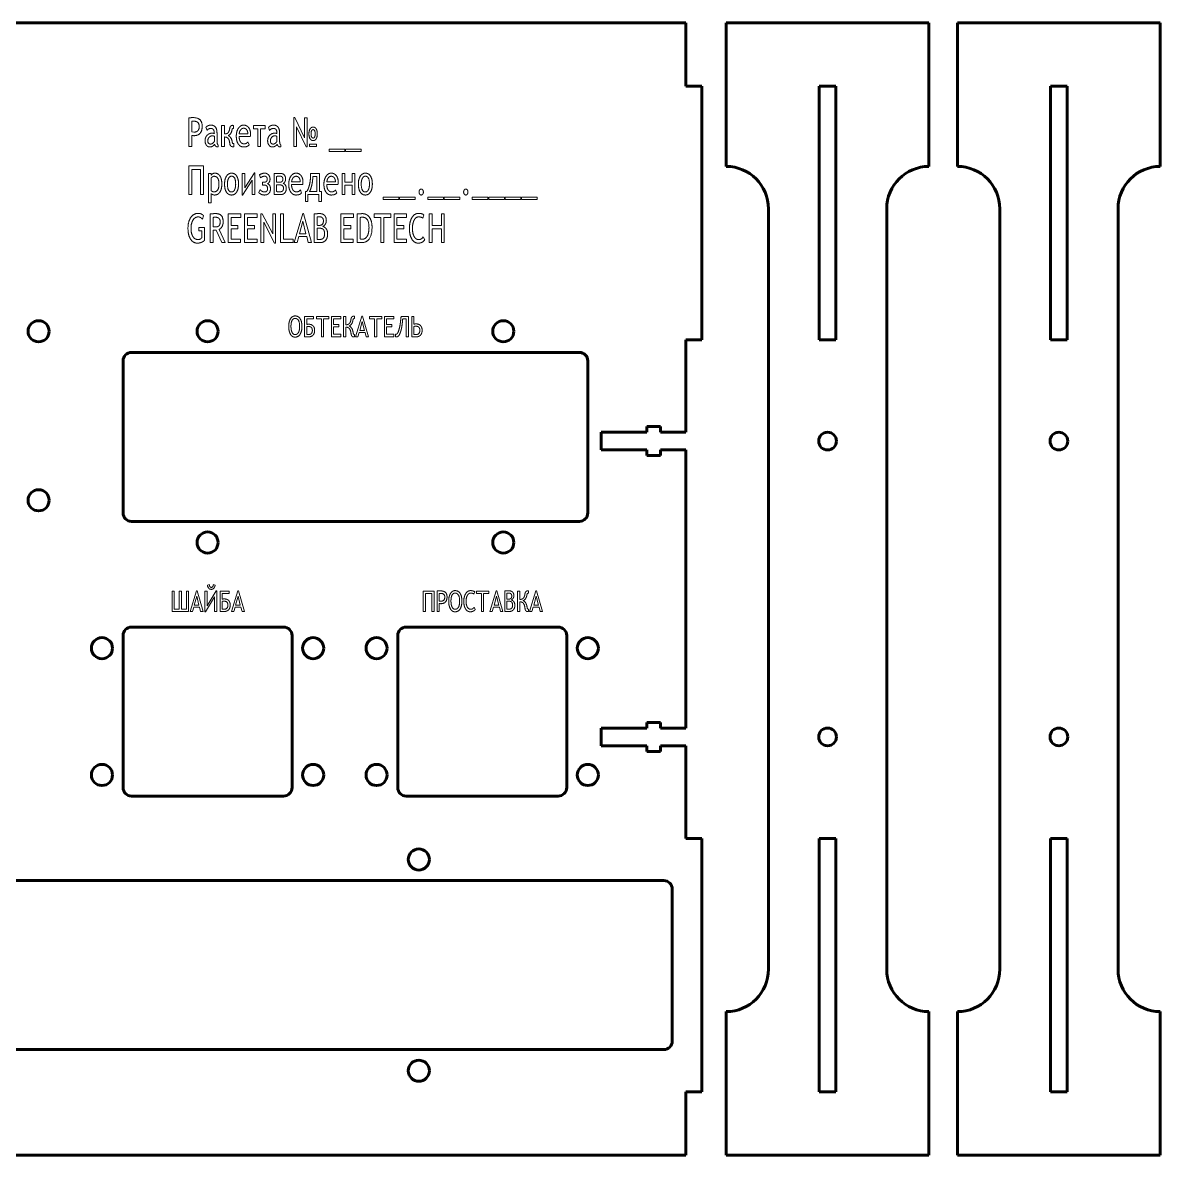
# Model space of a CAD drawing. Header units: millimetres. Extents: x 7 to 590, y 9 to 277.
# Drawn here: x 320.4 to 589.7, y 9.1 to 277.1 of the extents above; entities that cross this region are included whole.
import ezdxf

# ---------------------------------------------------------------- set-up
doc = ezdxf.new("R2010")
doc.units = ezdxf.units.MM
doc.linetypes.add('K5LT32768', pattern=[0])
doc.linetypes.add('K5LT_THIN', pattern=[0])
doc.layers.add('Системный слой', color=7, linetype='Continuous')

msp = doc.modelspace()

# ---------------------------------------------------------------- linework, layer by layer
at = {"layer": 'Системный слой', "color": 150, "linetype": 'K5LT32768', "lineweight": 60, "true_color": 0x0080ff}
for p, q in [((477.39, 277.13), (10.99, 277.13)), ((477.39, 277.13), (477.39, 262.13)), ((534.94, 277.13), (486.94, 277.13)), ((486.94, 277.13), (486.94, 243.13)), ((534.94, 243.13), (534.94, 277.13)), ((589.69, 277.13), (541.69, 277.13)), ((541.69, 277.13), (541.69, 243.13)), ((589.69, 243.13), (589.69, 277.13)), ((477.39, 262.13), (481.19, 262.13)), ((481.19, 202.13), (481.19, 262.13)), ((508.99, 262.13), (508.99, 202.13)), ((512.89, 262.13), (508.99, 262.13)), ((512.89, 202.13), (512.89, 262.13)), ((563.74, 262.13), (563.74, 202.13)), ((567.64, 262.13), (563.74, 262.13)), ((567.64, 202.13), (567.64, 262.13)), ((496.94, 53.13), (496.94, 233.13)), ((524.94, 233.13), (524.94, 53.13)), ((551.69, 53.13), (551.69, 233.13)), ((579.69, 233.13), (579.69, 53.13)), ((477.39, 202.13), (477.39, 180.23)), ((481.19, 202.13), (477.39, 202.13)), ((508.99, 202.13), (512.89, 202.13)), ((563.74, 202.13), (567.64, 202.13)), ((344.19, 197.13), (344.19, 161.13)), ((452.19, 199.13), (346.19, 199.13)), ((454.19, 161.13), (454.19, 197.13)), ((468.19, 181.56), (468.19, 180.23)), ((471.39, 181.56), (468.19, 181.56)), ((471.39, 180.23), (471.39, 181.56)), ((468.19, 180.23), (457.39, 180.23)), ((457.39, 180.23), (457.39, 176.03)), ((477.39, 180.23), (471.39, 180.23)), ((457.39, 176.03), (468.19, 176.03)), ((468.19, 176.03), (468.19, 174.71)), ((471.39, 176.03), (477.39, 176.03)), ((471.39, 174.71), (471.39, 176.03)), ((477.39, 176.03), (477.39, 110.23)), ((468.19, 174.71), (471.39, 174.71)), ((346.19, 159.13), (452.19, 159.13)), ((344.19, 132.13), (344.19, 96.13)), ((382.19, 134.13), (346.19, 134.13)), ((384.19, 96.13), (384.19, 132.13)), ((409.19, 132.13), (409.19, 96.13)), ((447.19, 134.13), (411.19, 134.13)), ((449.19, 96.13), (449.19, 132.13)), ((471.39, 111.56), (468.19, 111.56)), ((468.19, 111.56), (468.19, 110.23)), ((471.39, 110.23), (471.39, 111.56)), ((468.19, 110.23), (457.39, 110.23)), ((457.39, 110.23), (457.39, 106.03)), ((477.39, 110.23), (471.39, 110.23)), ((457.39, 106.03), (468.19, 106.03)), ((468.19, 106.03), (468.19, 104.71)), ((471.39, 106.03), (477.39, 106.03)), ((471.39, 104.71), (471.39, 106.03)), ((477.39, 106.03), (477.39, 84.13)), ((468.19, 104.71), (471.39, 104.71)), ((346.19, 94.13), (382.19, 94.13)), ((411.19, 94.13), (447.19, 94.13)), ((477.39, 84.13), (481.19, 84.13)), ((481.19, 24.13), (481.19, 84.13)), ((508.99, 84.13), (508.99, 24.13)), ((512.89, 84.13), (508.99, 84.13)), ((512.89, 24.13), (512.89, 84.13)), ((563.74, 84.13), (563.74, 24.13)), ((567.64, 84.13), (563.74, 84.13)), ((567.64, 24.13), (567.64, 84.13)), ((472.19, 74.13), (16.19, 74.13)), ((474.19, 36.13), (474.19, 72.13)), ((486.94, 43.13), (486.94, 9.13)), ((534.94, 9.13), (534.94, 43.13)), ((541.69, 43.13), (541.69, 9.13)), ((589.69, 9.13), (589.69, 43.13)), ((16.19, 34.13), (472.19, 34.13)), ((481.19, 24.13), (477.39, 24.13)), ((477.39, 24.13), (477.39, 9.13)), ((508.99, 24.13), (512.89, 24.13)), ((563.74, 24.13), (567.64, 24.13)), ((10.99, 9.13), (477.39, 9.13)), ((486.94, 9.13), (534.94, 9.13)), ((541.69, 9.13), (589.69, 9.13))]:
    msp.add_line(p, q, dxfattribs=at)
at = {"layer": 'Системный слой', "color": 7, "linetype": 'K5LT_THIN', "lineweight": 18}
for p, q in [((359.79, 254.64), (359.79, 247.83)), ((360.48, 253.8), (360.48, 251.29)), ((384.83, 254.71), (384.61, 254.71)), ((384.61, 254.71), (384.61, 247.83)), ((387.13, 249.94), (384.83, 254.71)), ((387.74, 254.65), (387.13, 254.65)), ((387.13, 254.65), (387.13, 249.94)), ((387.74, 247.77), (387.74, 254.65)), ((360.48, 251.29), (360.93, 251.24)), ((360.48, 247.83), (360.48, 250.45)), ((363.78, 252.4), (364.06, 251.67)), ((366.43, 249.06), (366.43, 250.84)), ((368.17, 252.81), (367.52, 252.81)), ((367.52, 252.81), (367.52, 247.83)), ((368.17, 250.82), (368.17, 252.81)), ((368.26, 250.82), (368.17, 250.82)), ((370.34, 252.08), (370.34, 252.84)), ((371.69, 250.88), (373.71, 250.88)), ((377.8, 252.81), (375.05, 252.81)), ((375.05, 252.81), (375.05, 252.07)), ((375.05, 252.07), (376.1, 252.07)), ((376.1, 252.07), (376.1, 247.83)), ((376.75, 247.83), (376.75, 252.07)), ((376.75, 252.07), (377.8, 252.07)), ((377.8, 252.07), (377.8, 252.81)), ((378.6, 252.4), (378.87, 251.67)), ((381.25, 249.06), (381.25, 250.84)), ((385.23, 247.83), (385.23, 252.54)), ((385.23, 252.54), (387.52, 247.77)), ((359.79, 247.83), (360.48, 247.83)), ((365.79, 249.07), (365.79, 250.28)), ((366.72, 247.75), (366.72, 248.19)), ((367.52, 247.83), (368.17, 247.83)), ((368.17, 247.83), (368.17, 250.1)), ((368.17, 250.1), (368.23, 250.1)), ((370.4, 247.8), (370.4, 248.58)), ((371.67, 250.23), (374.3, 250.23)), ((374.02, 248.21), (373.75, 248.93)), ((376.1, 247.83), (376.75, 247.83)), ((380.61, 249.07), (380.61, 250.28)), ((381.54, 247.75), (381.54, 248.19)), ((384.61, 247.83), (385.23, 247.83)), ((387.52, 247.77), (387.74, 247.77)), ((390.01, 248.44), (388.34, 248.44)), ((388.34, 248.44), (388.34, 247.83)), ((388.34, 247.83), (390.01, 247.83)), ((390.01, 247.83), (390.01, 248.44)), ((392.96, 247.25), (392.96, 246.65)), ((396.67, 247.25), (392.96, 247.25)), ((392.96, 246.65), (396.67, 246.65)), ((396.67, 246.65), (396.67, 247.25)), ((400.56, 247.25), (396.85, 247.25)), ((396.85, 247.25), (396.85, 246.65)), ((396.85, 246.65), (400.56, 246.65)), ((400.56, 246.65), (400.56, 247.25)), ((359.79, 243.27), (359.79, 236.46)), ((363.21, 243.27), (359.79, 243.27)), ((360.48, 242.44), (362.53, 242.44)), ((360.48, 236.46), (360.48, 242.44)), ((362.53, 242.44), (362.53, 236.46)), ((363.21, 236.46), (363.21, 243.27)), ((364.37, 241.44), (364.37, 234.51)), ((365.02, 241.44), (364.37, 241.44)), ((365.02, 241.04), (365.02, 241.44)), ((365.02, 240.37), (365.02, 237.46)), ((372.34, 241.44), (372.34, 236.33)), ((372.99, 241.44), (372.34, 241.44)), ((372.48, 236.33), (374.77, 239.87)), ((375.27, 241.58), (372.99, 238.04)), ((372.99, 238.04), (372.99, 241.44)), ((374.77, 239.87), (374.77, 236.46)), ((375.41, 241.58), (375.27, 241.58)), ((375.41, 236.46), (375.41, 241.58)), ((376.47, 241.15), (376.71, 240.44)), ((379.93, 241.44), (379.93, 236.46)), ((380.54, 240.78), (380.54, 239.42)), ((390.71, 241.44), (388.55, 241.44)), ((388.55, 241.44), (388.55, 240.8)), ((390.09, 240.74), (389.09, 240.74)), ((390.09, 237.17), (390.09, 240.74)), ((390.71, 237.17), (390.71, 241.44)), ((396.04, 241.44), (396.04, 236.46)), ((396.69, 241.44), (396.04, 241.44)), ((396.69, 239.44), (396.69, 241.44)), ((399.03, 241.44), (398.38, 241.44)), ((398.38, 241.44), (398.38, 239.44)), ((399.03, 236.46), (399.03, 241.44)), ((376.64, 237.64), (376.31, 236.93)), ((377.18, 239.42), (377.18, 238.71)), ((380.54, 238.74), (380.54, 237.17)), ((384.07, 238.86), (386.71, 238.86)), ((384.09, 239.51), (386.12, 239.51)), ((386.43, 236.84), (386.16, 237.56)), ((387.67, 237.17), (387.39, 237.17)), ((387.39, 237.17), (387.39, 234.84)), ((388.3, 237.17), (390.09, 237.17)), ((391.13, 237.17), (390.71, 237.17)), ((391.13, 234.84), (391.13, 237.17)), ((392.41, 238.86), (395.05, 238.86)), ((392.43, 239.51), (394.45, 239.51)), ((394.76, 236.84), (394.49, 237.56)), ((398.38, 239.44), (396.69, 239.44)), ((396.69, 236.46), (396.69, 238.71)), ((396.69, 238.71), (398.38, 238.71)), ((398.38, 238.71), (398.38, 236.46)), ((359.79, 236.46), (360.48, 236.46)), ((362.53, 236.46), (363.21, 236.46)), ((364.37, 234.51), (365.02, 234.51)), ((365.02, 234.51), (365.02, 236.74)), ((372.34, 236.33), (372.48, 236.33)), ((374.77, 236.46), (375.41, 236.46)), ((379.93, 236.46), (381.42, 236.46)), ((387.39, 234.84), (387.96, 234.84)), ((387.96, 236.46), (390.55, 236.46)), ((387.96, 234.84), (387.96, 236.46)), ((390.55, 236.46), (390.55, 234.84)), ((390.55, 234.84), (391.13, 234.84)), ((396.04, 236.46), (396.69, 236.46)), ((398.38, 236.46), (399.03, 236.46)), ((405.74, 235.88), (405.74, 235.28)), ((409.45, 235.88), (405.74, 235.88)), ((405.74, 235.28), (409.45, 235.28)), ((409.45, 235.28), (409.45, 235.88)), ((413.34, 235.88), (409.63, 235.88)), ((409.63, 235.88), (409.63, 235.28)), ((409.63, 235.28), (413.34, 235.28)), ((413.34, 235.28), (413.34, 235.88)), ((416.3, 235.88), (416.3, 235.28)), ((420.01, 235.88), (416.3, 235.88)), ((416.3, 235.28), (420.01, 235.28)), ((420.01, 235.28), (420.01, 235.88)), ((423.89, 235.88), (420.19, 235.88)), ((420.19, 235.88), (420.19, 235.28)), ((420.19, 235.28), (423.89, 235.28)), ((423.89, 235.28), (423.89, 235.88)), ((426.85, 235.88), (426.85, 235.28)), ((430.56, 235.88), (426.85, 235.88)), ((426.85, 235.28), (430.56, 235.28)), ((430.56, 235.28), (430.56, 235.88)), ((434.45, 235.88), (430.74, 235.88)), ((430.74, 235.88), (430.74, 235.28)), ((430.74, 235.28), (434.45, 235.28)), ((434.45, 235.28), (434.45, 235.88)), ((434.63, 235.88), (434.63, 235.28)), ((438.34, 235.88), (434.63, 235.88)), ((434.63, 235.28), (438.34, 235.28)), ((438.34, 235.28), (438.34, 235.88)), ((442.23, 235.88), (438.52, 235.88)), ((438.52, 235.88), (438.52, 235.28)), ((438.52, 235.28), (442.23, 235.28)), ((442.23, 235.28), (442.23, 235.88)), ((364.83, 231.91), (364.83, 225.1)), ((369.05, 231.91), (369.05, 225.1)), ((372.04, 231.91), (369.05, 231.91)), ((372.04, 231.07), (372.04, 231.91)), ((372.94, 231.91), (372.94, 225.1)), ((375.93, 231.91), (372.94, 231.91)), ((375.93, 231.07), (375.93, 231.91)), ((377.11, 231.91), (376.83, 231.91)), ((376.83, 231.91), (376.83, 225.1)), ((379.62, 227.2), (377.11, 231.91)), ((379.62, 231.91), (379.62, 227.2)), ((380.27, 231.91), (379.62, 231.91)), ((380.27, 225), (380.27, 231.91)), ((382.15, 231.91), (381.46, 231.91)), ((381.46, 231.91), (381.46, 225.1)), ((382.15, 225.93), (382.15, 231.91)), ((386.7, 232), (384.67, 225.1)), ((386.88, 232), (386.7, 232)), ((388.77, 225.1), (386.88, 232)), ((389.43, 231.91), (389.43, 225.1)), ((398.71, 231.91), (395.72, 231.91)), ((395.72, 231.91), (395.72, 225.1)), ((398.71, 231.07), (398.71, 231.91)), ((399.61, 231.91), (399.61, 225.1)), ((403.61, 231.91), (403.61, 231.07)), ((407.55, 231.91), (403.61, 231.91)), ((407.55, 231.07), (407.55, 231.91)), ((411.31, 231.91), (408.32, 231.91)), ((408.32, 231.91), (408.32, 225.1)), ((411.31, 231.07), (411.31, 231.91)), ((415.17, 230.86), (415.4, 231.66)), ((417.34, 231.91), (416.65, 231.91)), ((416.65, 231.91), (416.65, 225.1)), ((417.34, 229.18), (417.34, 231.91)), ((420.21, 231.91), (419.52, 231.91)), ((419.52, 231.91), (419.52, 229.18)), ((420.21, 225.1), (420.21, 231.91)), ((362.98, 230.67), (363.26, 231.43)), ((365.51, 231.07), (365.51, 228.86)), ((369.74, 229.18), (369.74, 231.07)), ((369.74, 231.07), (372.04, 231.07)), ((371.39, 229.18), (369.74, 229.18)), ((371.39, 228.39), (371.39, 229.18)), ((373.63, 229.18), (373.63, 231.07)), ((373.63, 231.07), (375.93, 231.07)), ((375.28, 229.18), (373.63, 229.18)), ((375.28, 228.39), (375.28, 229.18)), ((377.48, 229.98), (380.07, 225)), ((377.48, 225.1), (377.48, 229.98)), ((386.76, 230.22), (385.98, 227.22)), ((387.47, 227.22), (386.76, 230.22)), ((390.11, 231.16), (390.11, 229.21)), ((396.41, 229.18), (396.41, 231.07)), ((396.41, 231.07), (398.71, 231.07)), ((398.06, 229.18), (396.41, 229.18)), ((398.06, 228.39), (398.06, 229.18)), ((400.3, 231.07), (400.3, 225.98)), ((403.61, 231.07), (405.2, 231.07)), ((405.2, 231.07), (405.2, 225.1)), ((405.88, 225.1), (405.88, 231.07)), ((405.88, 231.07), (407.55, 231.07)), ((409, 231.07), (411.31, 231.07)), ((409, 229.18), (409, 231.07)), ((410.65, 229.18), (409, 229.18)), ((410.65, 228.39), (410.65, 229.18)), ((419.52, 229.18), (417.34, 229.18)), ((362.12, 228.65), (362.12, 227.86)), ((363.5, 228.65), (362.12, 228.65)), ((362.12, 227.86), (362.82, 227.86)), ((362.82, 227.86), (362.82, 226.26)), ((363.5, 225.68), (363.5, 228.65)), ((365.51, 225.1), (365.51, 228.07)), ((366.24, 228.02), (367.57, 225.1)), ((368.35, 225.1), (366.9, 228.23)), ((369.74, 228.39), (371.39, 228.39)), ((369.74, 225.93), (369.74, 228.39)), ((373.63, 225.93), (373.63, 228.39)), ((373.63, 228.39), (375.28, 228.39)), ((385.43, 225.1), (385.8, 226.53)), ((385.8, 226.53), (387.66, 226.53)), ((385.98, 227.22), (387.47, 227.22)), ((387.66, 226.53), (388.01, 225.1)), ((390.66, 228.51), (390.11, 228.49)), ((390.11, 228.49), (390.11, 225.89)), ((396.41, 225.93), (396.41, 228.39)), ((396.41, 228.39), (398.06, 228.39)), ((409, 228.39), (410.65, 228.39)), ((409, 225.93), (409, 228.39)), ((415.61, 225.78), (415.23, 226.5)), ((417.34, 225.1), (417.34, 228.39)), ((417.34, 228.39), (419.52, 228.39)), ((419.52, 228.39), (419.52, 225.1)), ((364.83, 225.1), (365.51, 225.1)), ((367.57, 225.1), (368.35, 225.1)), ((369.05, 225.1), (372.01, 225.1)), ((372.01, 225.93), (369.74, 225.93)), ((372.01, 225.1), (372.01, 225.93)), ((372.94, 225.1), (375.9, 225.1)), ((375.9, 225.93), (373.63, 225.93)), ((375.9, 225.1), (375.9, 225.93)), ((376.83, 225.1), (377.48, 225.1)), ((380.07, 225), (380.27, 225)), ((381.46, 225.1), (384.41, 225.1)), ((384.41, 225.93), (382.15, 225.93)), ((384.41, 225.1), (384.41, 225.93)), ((384.67, 225.1), (385.43, 225.1)), ((388.01, 225.1), (388.77, 225.1)), ((389.43, 225.1), (390.85, 225.1)), ((395.72, 225.1), (398.68, 225.1)), ((398.68, 225.93), (396.41, 225.93)), ((398.68, 225.1), (398.68, 225.93)), ((399.61, 225.1), (400.62, 225.1)), ((405.2, 225.1), (405.88, 225.1)), ((408.32, 225.1), (411.27, 225.1)), ((411.27, 225.93), (409, 225.93)), ((411.27, 225.1), (411.27, 225.93)), ((416.65, 225.1), (417.34, 225.1)), ((419.52, 225.1), (420.21, 225.1)), ((387.14, 207.66), (387.14, 202.82)), ((389.27, 207.66), (387.14, 207.66)), ((389.27, 207.09), (389.27, 207.66)), ((392.9, 207.66), (389.95, 207.66)), ((389.95, 207.66), (389.95, 207.07)), ((392.9, 207.07), (392.9, 207.66)), ((393.49, 207.66), (393.49, 202.82)), ((395.73, 207.66), (393.49, 207.66)), ((395.73, 207.07), (395.73, 207.66)), ((396.4, 207.66), (396.4, 202.82)), ((396.91, 207.66), (396.4, 207.66)), ((396.91, 205.66), (396.91, 207.66)), ((398.94, 207.11), (398.94, 207.68)), ((400.74, 207.73), (399.21, 202.82)), ((400.87, 207.73), (400.74, 207.73)), ((402.29, 202.82), (400.87, 207.73)), ((405.47, 207.66), (402.51, 207.66)), ((402.51, 207.66), (402.51, 207.07)), ((405.47, 207.07), (405.47, 207.66)), ((406.06, 207.66), (406.06, 202.82)), ((408.3, 207.66), (406.06, 207.66)), ((408.3, 207.07), (408.3, 207.66)), ((411.73, 207.66), (409.99, 207.66)), ((411.73, 202.82), (411.73, 207.66)), ((413.05, 207.66), (412.54, 207.66)), ((412.54, 207.66), (412.54, 202.82)), ((413.05, 205.82), (413.05, 207.66)), ((387.65, 207.09), (389.27, 207.09)), ((387.65, 205.75), (387.65, 207.09)), ((387.65, 205.21), (387.65, 203.38)), ((389.95, 207.07), (391.14, 207.07)), ((391.14, 207.07), (391.14, 202.82)), ((391.65, 207.07), (392.9, 207.07)), ((391.65, 202.82), (391.65, 207.07)), ((394, 207.07), (395.73, 207.07)), ((394, 205.73), (394, 207.07)), ((395.24, 205.73), (394, 205.73)), ((394, 205.17), (395.24, 205.17)), ((394, 203.42), (394, 205.17)), ((395.24, 205.17), (395.24, 205.73)), ((396.96, 205.66), (396.91, 205.66)), ((396.91, 205.1), (396.93, 205.1)), ((396.91, 202.82), (396.91, 205.1)), ((400.78, 206.47), (400.2, 204.33)), ((401.31, 204.33), (400.78, 206.47)), ((402.51, 207.07), (403.71, 207.07)), ((403.71, 207.07), (403.71, 202.82)), ((404.22, 207.07), (405.47, 207.07)), ((404.22, 202.82), (404.22, 207.07)), ((406.57, 207.07), (408.3, 207.07)), ((406.57, 205.73), (406.57, 207.07)), ((407.81, 205.73), (406.57, 205.73)), ((406.57, 205.17), (407.81, 205.17)), ((406.57, 203.42), (406.57, 205.17)), ((407.81, 205.17), (407.81, 205.73)), ((410.38, 207.08), (411.21, 207.08)), ((411.21, 207.08), (411.21, 202.82)), ((413.05, 205.28), (413.05, 203.38)), ((387.14, 202.82), (388.19, 202.82)), ((391.14, 202.82), (391.65, 202.82)), ((393.49, 202.82), (395.71, 202.82)), ((395.71, 203.42), (394, 203.42)), ((395.71, 202.82), (395.71, 203.42)), ((396.4, 202.82), (396.91, 202.82)), ((398.99, 202.8), (398.99, 203.39)), ((399.21, 202.82), (399.78, 202.82)), ((399.78, 202.82), (400.06, 203.84)), ((400.06, 203.84), (401.46, 203.84)), ((400.2, 204.33), (401.31, 204.33)), ((401.46, 203.84), (401.72, 202.82)), ((401.72, 202.82), (402.29, 202.82)), ((403.71, 202.82), (404.22, 202.82)), ((406.06, 202.82), (408.27, 202.82)), ((408.27, 203.42), (406.57, 203.42)), ((408.27, 202.82), (408.27, 203.42)), ((408.66, 203.4), (408.66, 202.77)), ((411.21, 202.82), (411.73, 202.82)), ((412.54, 202.82), (413.63, 202.82)), ((361.57, 142.73), (360.05, 137.82)), ((361.7, 142.73), (361.57, 142.73)), ((363.12, 137.82), (361.7, 142.73)), ((366.21, 142.73), (364.1, 139.19)), ((364.58, 144.19), (364.15, 144.06)), ((365.98, 144.06), (365.57, 144.19)), ((366.35, 142.73), (366.21, 142.73)), ((366.35, 137.82), (366.35, 142.73)), ((371.36, 142.73), (369.84, 137.82)), ((371.49, 142.73), (371.36, 142.73)), ((372.91, 137.82), (371.49, 142.73)), ((432.52, 142.73), (431, 137.82)), ((432.66, 142.73), (432.52, 142.73)), ((434.07, 137.82), (432.66, 142.73)), ((441.91, 142.73), (440.39, 137.82)), ((442.05, 142.73), (441.91, 142.73)), ((443.47, 137.82), (442.05, 142.73)), ((356.27, 142.66), (355.78, 142.66)), ((355.78, 142.66), (355.78, 137.82)), ((356.27, 138.38), (356.27, 142.66)), ((357.49, 142.66), (357.49, 138.38)), ((357.99, 142.66), (357.49, 142.66)), ((357.99, 138.38), (357.99, 142.66)), ((359.21, 142.66), (359.21, 138.38)), ((359.7, 142.66), (359.21, 142.66)), ((359.7, 137.82), (359.7, 142.66)), ((361.62, 141.47), (361.03, 139.33)), ((362.14, 139.33), (361.62, 141.47)), ((363.58, 142.66), (363.58, 137.75)), ((364.1, 142.66), (363.58, 142.66)), ((363.72, 137.75), (365.83, 141.3)), ((364.1, 139.19), (364.1, 142.66)), ((365.83, 141.3), (365.83, 137.82)), ((367.16, 142.66), (367.16, 137.82)), ((369.28, 142.66), (367.16, 142.66)), ((367.67, 142.09), (369.28, 142.09)), ((367.67, 140.75), (367.67, 142.09)), ((367.67, 140.21), (367.67, 138.38)), ((369.28, 142.09), (369.28, 142.66)), ((371.41, 141.47), (370.82, 139.33)), ((371.93, 139.33), (371.41, 141.47)), ((417.79, 142.66), (415.22, 142.66)), ((415.22, 142.66), (415.22, 137.82)), ((415.74, 137.82), (415.74, 142.07)), ((415.74, 142.07), (417.27, 142.07)), ((417.27, 142.07), (417.27, 137.82)), ((417.79, 137.82), (417.79, 142.66)), ((418.53, 142.66), (418.53, 137.82)), ((419.04, 142.07), (419.04, 140.28)), ((419.04, 140.28), (419.38, 140.24)), ((427.24, 141.92), (427.41, 142.49)), ((427.82, 142.66), (427.82, 142.07)), ((430.77, 142.66), (427.82, 142.66)), ((427.82, 142.07), (429.01, 142.07)), ((429.01, 142.07), (429.01, 137.82)), ((429.52, 142.07), (430.77, 142.07)), ((429.52, 137.82), (429.52, 142.07)), ((430.77, 142.07), (430.77, 142.66)), ((432.57, 141.47), (431.99, 139.33)), ((433.1, 139.33), (432.57, 141.47)), ((434.54, 142.66), (434.54, 137.82)), ((435.05, 142.14), (435.05, 140.75)), ((435.05, 140.23), (435.05, 138.38)), ((437.58, 142.66), (437.58, 137.82)), ((438.09, 142.66), (437.58, 142.66)), ((438.09, 140.66), (438.09, 142.66)), ((438.14, 140.66), (438.09, 140.66)), ((438.09, 140.1), (438.11, 140.1)), ((438.09, 137.82), (438.09, 140.1)), ((440.12, 142.11), (440.12, 142.68)), ((441.96, 141.47), (441.38, 139.33)), ((442.49, 139.33), (441.96, 141.47)), ((355.78, 137.82), (359.7, 137.82)), ((357.49, 138.38), (356.27, 138.38)), ((359.21, 138.38), (357.99, 138.38)), ((360.05, 137.82), (360.62, 137.82)), ((360.62, 137.82), (360.9, 138.84)), ((360.9, 138.84), (362.29, 138.84)), ((361.03, 139.33), (362.14, 139.33)), ((362.29, 138.84), (362.55, 137.82)), ((362.55, 137.82), (363.12, 137.82)), ((363.58, 137.75), (363.72, 137.75)), ((365.83, 137.82), (366.35, 137.82)), ((367.16, 137.82), (368.21, 137.82)), ((369.84, 137.82), (370.41, 137.82)), ((370.41, 137.82), (370.69, 138.84)), ((370.69, 138.84), (372.08, 138.84)), ((370.82, 139.33), (371.93, 139.33)), ((372.08, 138.84), (372.34, 137.82)), ((372.34, 137.82), (372.91, 137.82)), ((415.22, 137.82), (415.74, 137.82)), ((417.27, 137.82), (417.79, 137.82)), ((418.53, 137.82), (419.04, 137.82)), ((419.04, 137.82), (419.04, 139.68)), ((427.56, 138.31), (427.28, 138.82)), ((429.01, 137.82), (429.52, 137.82)), ((431, 137.82), (431.57, 137.82)), ((431.57, 137.82), (431.85, 138.84)), ((431.85, 138.84), (433.25, 138.84)), ((431.99, 139.33), (433.1, 139.33)), ((433.25, 138.84), (433.5, 137.82)), ((433.5, 137.82), (434.07, 137.82)), ((434.54, 137.82), (435.61, 137.82)), ((437.58, 137.82), (438.09, 137.82)), ((440.17, 137.8), (440.17, 138.39)), ((440.39, 137.82), (440.96, 137.82)), ((440.96, 137.82), (441.24, 138.84)), ((441.24, 138.84), (442.64, 138.84)), ((441.38, 139.33), (442.49, 139.33)), ((442.64, 138.84), (442.9, 137.82)), ((442.9, 137.82), (443.47, 137.82))]:
    msp.add_line(p, q, dxfattribs=at)
at = {"layer": 'Системный слой', "color": 150, "linetype": 'K5LT32768', "lineweight": 60, "true_color": 0x0080ff}
for centre, radius in [((324.19, 204.13), 2.5), ((364.19, 204.13), 2.5), ((434.19, 204.13), 2.5), ((510.94, 178.13), 2.1), ((565.69, 178.13), 2.1), ((324.19, 164.13), 2.5), ((364.19, 154.13), 2.5), ((434.19, 154.13), 2.5), ((339.19, 129.13), 2.5), ((389.19, 129.13), 2.5), ((404.19, 129.13), 2.5), ((454.19, 129.13), 2.5), ((510.94, 108.13), 2.1), ((565.69, 108.13), 2.1), ((339.19, 99.13), 2.5), ((389.19, 99.13), 2.5), ((404.19, 99.13), 2.5), ((454.19, 99.13), 2.5), ((414.19, 79.13), 2.5), ((414.19, 29.13), 2.5)]:
    msp.add_circle(centre, radius, dxfattribs=at)
for centre, radius, start, end in [((486.94, 233.13), 10, 0, 90), ((534.94, 233.13), 10, 90, 180), ((541.69, 233.13), 10, 0, 90), ((589.69, 233.13), 10, 90, 180), ((346.19, 197.13), 2, 90, 180), ((452.19, 197.13), 2, 0, 90), ((346.19, 161.13), 2, 180, 270), ((452.19, 161.13), 2, 270, 0), ((346.19, 132.13), 2, 90, 180), ((382.19, 132.13), 2, 0, 90), ((411.19, 132.13), 2, 90, 180), ((447.19, 132.13), 2, 0, 90), ((346.19, 96.13), 2, 180, 270), ((382.19, 96.13), 2, 270, 0), ((411.19, 96.13), 2, 180, 270), ((447.19, 96.13), 2, 270, 0), ((472.19, 72.13), 2, 0, 90), ((486.94, 53.13), 10, 270, 0), ((534.94, 53.13), 10, 180, 270), ((541.69, 53.13), 10, 270, 0), ((589.69, 53.13), 10, 180, 270), ((472.19, 36.13), 2, 270, 0)]:
    msp.add_arc(centre, radius, start, end, dxfattribs=at)
at = {"layer": 'Системный слой', "color": 7, "linetype": 'K5LT_THIN', "lineweight": 18}
for points in [[(360.73, 254.69), (360.44, 254.69), (359.79, 254.64)], [(360.85, 253.85), (360.67, 253.85), (360.48, 253.8)], [(362.91, 252.71), (362.91, 254.69), (360.73, 254.69)], [(362.21, 252.6), (362.21, 253.85), (360.85, 253.85)], [(360.48, 250.45), (360.82, 250.41), (360.98, 250.41)], [(360.93, 251.24), (362.21, 251.24), (362.21, 252.6)], [(360.98, 250.41), (362.91, 250.41), (362.91, 252.71)], [(364.08, 250.5), (363.59, 249.98), (363.59, 249.22)], [(364.28, 252.75), (363.95, 252.59), (363.78, 252.4)], [(364.06, 251.67), (364.39, 252.12), (364.99, 252.12)], [(365.32, 251.02), (364.56, 251.02), (364.08, 250.5)], [(364.92, 252.91), (364.61, 252.91), (364.28, 252.75)], [(366.06, 252.43), (365.7, 252.91), (364.92, 252.91)], [(364.99, 252.12), (365.79, 252.12), (365.79, 250.91)], [(365.79, 250.91), (365.53, 251.02), (365.32, 251.02)], [(366.43, 250.84), (366.43, 251.95), (366.06, 252.43)], [(369.04, 251.11), (368.77, 250.82), (368.26, 250.82)], [(369.4, 251.99), (369.32, 251.39), (369.04, 251.11)], [(369.07, 250.46), (369.82, 250.76), (369.98, 251.8)], [(370.04, 248.82), (369.86, 250.09), (369.07, 250.46)], [(370.12, 252.86), (369.51, 252.86), (369.4, 251.99)], [(369.98, 251.8), (370.02, 252.09), (370.17, 252.09)], [(370.34, 252.84), (370.23, 252.86), (370.12, 252.86)], [(370.17, 252.09), (370.3, 252.09), (370.34, 252.08)], [(371.49, 252.18), (370.99, 251.45), (370.99, 250.26)], [(372.7, 252.91), (372, 252.91), (371.49, 252.18)], [(372.01, 251.79), (371.72, 251.41), (371.69, 250.88)], [(372.73, 252.17), (372.3, 252.17), (372.01, 251.79)], [(373.91, 252.33), (373.46, 252.91), (372.7, 252.91)], [(373.44, 251.81), (373.18, 252.17), (372.73, 252.17)], [(373.71, 250.88), (373.71, 251.45), (373.44, 251.81)], [(374.36, 250.78), (374.36, 251.75), (373.91, 252.33)], [(374.3, 250.23), (374.36, 250.58), (374.36, 250.78)], [(378.89, 250.5), (378.41, 249.98), (378.41, 249.22)], [(379.1, 252.75), (378.76, 252.59), (378.6, 252.4)], [(378.87, 251.67), (379.21, 252.12), (379.81, 252.12)], [(380.14, 251.02), (379.38, 251.02), (378.89, 250.5)], [(379.74, 252.91), (379.43, 252.91), (379.1, 252.75)], [(380.88, 252.43), (380.51, 252.91), (379.74, 252.91)], [(379.81, 252.12), (380.61, 252.12), (380.61, 250.91)], [(380.61, 250.91), (380.34, 251.02), (380.14, 251.02)], [(381.25, 250.84), (381.25, 251.95), (380.88, 252.43)], [(388.43, 251.97), (388.18, 251.52), (388.18, 250.86)], [(388.18, 250.86), (388.18, 250.17), (388.42, 249.73)], [(389.18, 252.44), (388.71, 252.44), (388.43, 251.97)], [(389.17, 251.84), (388.69, 251.84), (388.69, 250.86)], [(388.69, 250.86), (388.69, 249.85), (389.18, 249.85)], [(389.65, 250.86), (389.65, 251.84), (389.17, 251.84)], [(389.93, 251.98), (389.67, 252.44), (389.18, 252.44)], [(389.18, 249.85), (389.65, 249.85), (389.65, 250.86)], [(390.16, 250.86), (390.16, 251.56), (389.93, 251.98)], [(389.93, 249.73), (390.16, 250.16), (390.16, 250.86)], [(363.59, 249.22), (363.59, 248.59), (363.91, 248.17)], [(363.91, 248.17), (364.22, 247.74), (364.66, 247.74)], [(364.55, 250.03), (364.24, 249.68), (364.24, 249.21)], [(364.24, 249.21), (364.24, 248.43), (364.92, 248.43)], [(365.36, 250.38), (364.87, 250.38), (364.55, 250.03)], [(364.66, 247.74), (365.45, 247.74), (365.85, 248.4)], [(364.92, 248.43), (365.4, 248.43), (365.79, 249.07)], [(365.79, 250.28), (365.44, 250.38), (365.36, 250.38)], [(365.85, 248.4), (365.92, 248.09), (366.11, 247.92)], [(366.11, 247.92), (366.3, 247.75), (366.72, 247.75)], [(366.72, 248.19), (366.43, 248.4), (366.43, 249.06)], [(368.23, 250.1), (368.77, 250.1), (369.06, 249.75)], [(369.06, 249.75), (369.35, 249.4), (369.43, 248.66)], [(369.43, 248.66), (369.52, 247.79), (370.17, 247.79)], [(370.23, 248.56), (370.08, 248.56), (370.04, 248.82)], [(370.17, 247.79), (370.31, 247.79), (370.4, 247.8)], [(370.4, 248.58), (370.36, 248.56), (370.23, 248.56)], [(370.99, 250.26), (370.99, 249.13), (371.47, 248.43)], [(371.47, 248.43), (371.95, 247.74), (372.69, 247.74)], [(371.8, 249.3), (371.67, 249.68), (371.67, 250.23)], [(372.2, 248.7), (371.94, 248.92), (371.8, 249.3)], [(372.82, 248.48), (372.45, 248.48), (372.2, 248.7)], [(372.69, 247.74), (373.14, 247.74), (373.45, 247.84)], [(373.75, 248.93), (373.37, 248.48), (372.82, 248.48)], [(373.45, 247.84), (373.76, 247.94), (374.02, 248.21)], [(378.41, 249.22), (378.41, 248.59), (378.72, 248.17)], [(378.72, 248.17), (379.04, 247.74), (379.47, 247.74)], [(379.37, 250.03), (379.06, 249.68), (379.06, 249.21)], [(379.06, 249.21), (379.06, 248.43), (379.73, 248.43)], [(380.17, 250.38), (379.68, 250.38), (379.37, 250.03)], [(379.47, 247.74), (380.27, 247.74), (380.66, 248.4)], [(379.73, 248.43), (380.21, 248.43), (380.61, 249.07)], [(380.61, 250.28), (380.26, 250.38), (380.17, 250.38)], [(380.66, 248.4), (380.73, 248.09), (380.92, 247.92)], [(380.92, 247.92), (381.11, 247.75), (381.54, 247.75)], [(381.54, 248.19), (381.25, 248.4), (381.25, 249.06)], [(388.42, 249.73), (388.68, 249.25), (389.17, 249.25)], [(389.17, 249.25), (389.66, 249.25), (389.93, 249.73)], [(365.91, 241.54), (365.39, 241.54), (365.02, 241.04)], [(365.33, 240.66), (365.12, 240.52), (365.02, 240.37)], [(365.67, 240.8), (365.53, 240.8), (365.33, 240.66)], [(366.58, 240.37), (366.29, 240.8), (365.67, 240.8)], [(367.12, 240.87), (366.69, 241.54), (365.91, 241.54)], [(366.88, 238.98), (366.88, 239.95), (366.58, 240.37)], [(367.56, 238.94), (367.56, 240.21), (367.12, 240.87)], [(368.67, 240.83), (368.21, 240.12), (368.21, 238.97)], [(369.87, 241.54), (369.13, 241.54), (368.67, 240.83)], [(369.15, 240.31), (368.89, 239.81), (368.89, 238.97)], [(369.87, 240.82), (369.41, 240.82), (369.15, 240.31)], [(371.09, 240.85), (370.65, 241.54), (369.87, 241.54)], [(370.84, 238.97), (370.84, 240.82), (369.87, 240.82)], [(371.52, 238.97), (371.52, 240.16), (371.09, 240.85)], [(377.7, 241.54), (377.1, 241.54), (376.47, 241.15)], [(376.71, 240.44), (377.21, 240.82), (377.67, 240.82)], [(377.67, 240.82), (377.97, 240.82), (378.14, 240.62)], [(378.61, 241.15), (378.24, 241.54), (377.7, 241.54)], [(378.31, 240.08), (378.31, 239.77), (378.12, 239.59)], [(378.14, 240.62), (378.31, 240.43), (378.31, 240.08)], [(378.4, 239.06), (378.97, 239.35), (378.97, 240.12)], [(378.97, 240.12), (378.97, 240.77), (378.61, 241.15)], [(381.36, 241.49), (380.7, 241.49), (379.93, 241.44)], [(381.41, 240.82), (380.84, 240.82), (380.54, 240.78)], [(381.33, 239.41), (382.02, 239.41), (382.02, 240.14)], [(382.32, 241.15), (381.98, 241.49), (381.36, 241.49)], [(381.86, 240.64), (381.7, 240.82), (381.41, 240.82)], [(382.02, 240.14), (382.02, 240.46), (381.86, 240.64)], [(382.66, 240.15), (382.66, 240.81), (382.32, 241.15)], [(382.51, 239.55), (382.66, 239.82), (382.66, 240.15)], [(383.9, 240.81), (383.4, 240.08), (383.4, 238.89)], [(385.11, 241.54), (384.41, 241.54), (383.9, 240.81)], [(384.42, 240.42), (384.13, 240.04), (384.09, 239.51)], [(385.14, 240.8), (384.71, 240.8), (384.42, 240.42)], [(386.32, 240.96), (385.87, 241.54), (385.11, 241.54)], [(385.85, 240.44), (385.58, 240.8), (385.14, 240.8)], [(386.12, 239.51), (386.12, 240.08), (385.85, 240.44)], [(386.77, 239.41), (386.77, 240.38), (386.32, 240.96)], [(388.55, 240.8), (388.55, 239.79), (388.32, 238.82)], [(389.09, 240.74), (389.09, 239.76), (388.88, 238.79)], [(392.24, 240.81), (391.73, 240.08), (391.73, 238.89)], [(393.44, 241.54), (392.74, 241.54), (392.24, 240.81)], [(392.75, 240.42), (392.46, 240.04), (392.43, 239.51)], [(393.47, 240.8), (393.04, 240.8), (392.75, 240.42)], [(394.65, 240.96), (394.2, 241.54), (393.44, 241.54)], [(394.19, 240.44), (393.92, 240.8), (393.47, 240.8)], [(394.45, 239.51), (394.45, 240.08), (394.19, 240.44)], [(395.11, 239.41), (395.11, 240.38), (394.65, 240.96)], [(400.34, 240.83), (399.88, 240.12), (399.88, 238.97)], [(401.54, 241.54), (400.8, 241.54), (400.34, 240.83)], [(400.82, 240.31), (400.56, 239.81), (400.56, 238.97)], [(401.54, 240.82), (401.08, 240.82), (400.82, 240.31)], [(402.76, 240.85), (402.32, 241.54), (401.54, 241.54)], [(402.51, 238.97), (402.51, 240.82), (401.54, 240.82)], [(403.19, 238.97), (403.19, 240.16), (402.76, 240.85)], [(365.02, 237.46), (365.1, 237.33), (365.29, 237.22)], [(365.29, 237.22), (365.48, 237.11), (365.67, 237.11)], [(365.67, 237.11), (366.88, 237.11), (366.88, 238.98)], [(365.85, 236.37), (366.68, 236.37), (367.12, 237.08)], [(367.12, 237.08), (367.56, 237.79), (367.56, 238.94)], [(368.21, 238.97), (368.21, 237.77), (368.65, 237.07)], [(368.65, 237.07), (369.09, 236.37), (369.87, 236.37)], [(368.89, 238.97), (368.89, 237.09), (369.87, 237.09)], [(369.87, 237.09), (370.33, 237.09), (370.58, 237.61)], [(369.87, 236.37), (370.62, 236.37), (371.07, 237.06)], [(370.58, 237.61), (370.84, 238.12), (370.84, 238.97)], [(371.07, 237.06), (371.52, 237.75), (371.52, 238.97)], [(377.68, 237.09), (377.07, 237.09), (376.64, 237.64)], [(377.6, 239.41), (377.24, 239.41), (377.18, 239.42)], [(377.18, 238.71), (377.35, 238.74), (377.58, 238.74)], [(377.58, 238.74), (378.4, 238.74), (378.4, 237.84)], [(378.12, 239.59), (377.94, 239.41), (377.6, 239.41)], [(378.21, 237.3), (378.01, 237.09), (377.68, 237.09)], [(378.4, 237.84), (378.4, 237.51), (378.21, 237.3)], [(379.08, 237.84), (379.08, 238.72), (378.4, 239.06)], [(378.7, 236.76), (379.08, 237.15), (379.08, 237.84)], [(380.54, 239.42), (380.6, 239.41), (381.33, 239.41)], [(381.33, 238.76), (380.81, 238.76), (380.54, 238.74)], [(380.54, 237.17), (380.93, 237.14), (381.34, 237.14)], [(381.95, 238.55), (381.74, 238.76), (381.33, 238.76)], [(381.34, 237.14), (382.16, 237.14), (382.16, 237.95)], [(382.16, 237.95), (382.16, 238.34), (381.95, 238.55)], [(382.11, 239.14), (382.37, 239.27), (382.51, 239.55)], [(382.81, 237.88), (382.81, 238.83), (382.11, 239.14)], [(382.46, 236.87), (382.81, 237.27), (382.81, 237.88)], [(383.4, 238.89), (383.4, 237.76), (383.88, 237.07)], [(383.88, 237.07), (384.36, 236.37), (385.1, 236.37)], [(384.21, 237.93), (384.07, 238.31), (384.07, 238.86)], [(384.61, 237.33), (384.35, 237.55), (384.21, 237.93)], [(385.23, 237.11), (384.86, 237.11), (384.61, 237.33)], [(386.16, 237.56), (385.78, 237.11), (385.23, 237.11)], [(386.71, 238.86), (386.77, 239.21), (386.77, 239.41)], [(388.32, 238.82), (388.09, 237.84), (387.67, 237.17)], [(388.88, 238.79), (388.67, 237.83), (388.3, 237.17)], [(391.73, 238.89), (391.73, 237.76), (392.21, 237.07)], [(392.21, 237.07), (392.69, 236.37), (393.44, 236.37)], [(392.55, 237.93), (392.41, 238.31), (392.41, 238.86)], [(392.94, 237.33), (392.68, 237.55), (392.55, 237.93)], [(393.56, 237.11), (393.2, 237.11), (392.94, 237.33)], [(394.49, 237.56), (394.11, 237.11), (393.56, 237.11)], [(395.05, 238.86), (395.11, 239.21), (395.11, 239.41)], [(399.88, 238.97), (399.88, 237.77), (400.32, 237.07)], [(400.32, 237.07), (400.76, 236.37), (401.54, 236.37)], [(400.56, 238.97), (400.56, 237.09), (401.54, 237.09)], [(401.54, 237.09), (402, 237.09), (402.25, 237.61)], [(401.54, 236.37), (402.29, 236.37), (402.74, 237.06)], [(402.25, 237.61), (402.51, 238.12), (402.51, 238.97)], [(402.74, 237.06), (403.19, 237.75), (403.19, 238.97)], [(414.39, 237.57), (414.24, 237.36), (414.24, 237.07)], [(414.24, 237.07), (414.24, 236.78), (414.39, 236.58)], [(414.76, 237.77), (414.54, 237.77), (414.39, 237.57)], [(415.12, 237.57), (414.97, 237.77), (414.76, 237.77)], [(415.27, 237.07), (415.27, 237.36), (415.12, 237.57)], [(415.12, 236.58), (415.27, 236.78), (415.27, 237.07)], [(424.95, 237.57), (424.8, 237.36), (424.8, 237.07)], [(424.8, 237.07), (424.8, 236.78), (424.95, 236.58)], [(425.31, 237.77), (425.1, 237.77), (424.95, 237.57)], [(425.67, 237.57), (425.52, 237.77), (425.31, 237.77)], [(425.83, 237.07), (425.83, 237.36), (425.67, 237.57)], [(425.67, 236.58), (425.83, 236.78), (425.83, 237.07)], [(365.02, 236.74), (365.1, 236.59), (365.36, 236.48)], [(365.36, 236.48), (365.63, 236.37), (365.85, 236.37)], [(376.31, 236.93), (376.92, 236.37), (377.65, 236.37)], [(377.65, 236.37), (378.31, 236.37), (378.7, 236.76)], [(381.42, 236.46), (382.12, 236.46), (382.46, 236.87)], [(385.1, 236.37), (385.55, 236.37), (385.86, 236.47)], [(385.86, 236.47), (386.17, 236.57), (386.43, 236.84)], [(393.44, 236.37), (393.89, 236.37), (394.2, 236.47)], [(394.2, 236.47), (394.5, 236.57), (394.76, 236.84)], [(414.39, 236.58), (414.54, 236.37), (414.76, 236.37)], [(414.76, 236.37), (414.97, 236.37), (415.12, 236.58)], [(424.95, 236.58), (425.1, 236.37), (425.31, 236.37)], [(425.31, 236.37), (425.52, 236.37), (425.67, 236.58)], [(361.99, 232.03), (360.87, 232.03), (360.21, 231.04)], [(363.26, 231.43), (362.77, 232.03), (361.99, 232.03)], [(365.36, 231.94), (364.86, 231.91), (364.83, 231.91)], [(366.08, 231.98), (365.85, 231.98), (365.36, 231.94)], [(367.88, 230.03), (367.88, 231.98), (366.08, 231.98)], [(390.74, 231.97), (390.34, 231.97), (389.43, 231.91)], [(391.89, 231.53), (391.48, 231.97), (390.74, 231.97)], [(400.85, 231.96), (400.58, 231.96), (399.61, 231.91)], [(402.51, 231.09), (401.9, 231.96), (400.85, 231.96)], [(414.12, 232.03), (413.17, 232.03), (412.57, 231.02)], [(415.4, 231.66), (414.94, 232.03), (414.12, 232.03)], [(360.21, 231.04), (359.55, 230.06), (359.55, 228.48)], [(360.27, 228.44), (360.27, 229.68), (360.73, 230.43)], [(360.73, 230.43), (361.18, 231.19), (361.97, 231.19)], [(361.97, 231.19), (362.46, 231.19), (362.98, 230.67)], [(365.91, 231.12), (365.81, 231.12), (365.51, 231.07)], [(365.51, 228.86), (365.76, 228.81), (365.99, 228.81)], [(366.86, 230.87), (366.56, 231.12), (365.91, 231.12)], [(365.99, 228.81), (366.6, 228.81), (366.88, 229.08)], [(367.17, 230.04), (367.17, 230.62), (366.86, 230.87)], [(366.88, 229.08), (367.17, 229.35), (367.17, 230.04)], [(366.9, 228.23), (367.3, 228.36), (367.59, 228.87)], [(367.59, 228.87), (367.88, 229.38), (367.88, 230.03)], [(390.72, 231.2), (390.38, 231.2), (390.11, 231.16)], [(390.11, 229.21), (390.32, 229.18), (390.64, 229.18)], [(390.64, 229.18), (391.61, 229.18), (391.61, 230.25)], [(391.61, 230.25), (391.61, 231.2), (390.72, 231.2)], [(391.46, 228.94), (391.78, 229.03), (392.04, 229.43)], [(392.33, 228.29), (392.06, 228.74), (391.46, 228.94)], [(392.3, 230.29), (392.3, 231.1), (391.89, 231.53)], [(392.04, 229.43), (392.3, 229.82), (392.3, 230.29)], [(400.81, 231.12), (400.71, 231.12), (400.3, 231.07)], [(402.4, 228.7), (402.4, 231.12), (400.81, 231.12)], [(403.12, 228.78), (403.12, 230.22), (402.51, 231.09)], [(412.57, 231.02), (411.97, 230.01), (411.97, 228.48)], [(412.68, 228.43), (412.68, 229.64), (413.08, 230.42)], [(413.08, 230.42), (413.48, 231.19), (414.14, 231.19)], [(414.14, 231.19), (414.85, 231.19), (415.17, 230.86)], [(359.55, 228.48), (359.55, 226.89), (360.15, 225.93)], [(360.72, 226.54), (360.27, 227.26), (360.27, 228.44)], [(361.93, 225.82), (361.16, 225.82), (360.72, 226.54)], [(362.82, 226.26), (362.48, 225.82), (361.93, 225.82)], [(365.51, 228.07), (366.01, 228.02), (366.24, 228.02)], [(390.65, 225.84), (391.29, 225.84), (391.59, 226.17)], [(391.6, 228.19), (391.32, 228.51), (390.66, 228.51)], [(391.59, 226.17), (391.88, 226.5), (391.88, 227.21)], [(391.88, 227.21), (391.88, 227.88), (391.6, 228.19)], [(392.12, 225.63), (392.6, 226.17), (392.6, 227.06)], [(392.6, 227.06), (392.6, 227.84), (392.33, 228.29)], [(400.62, 225.1), (403.12, 225.1), (403.12, 228.78)], [(400.86, 225.93), (401.58, 225.93), (401.99, 226.67)], [(401.99, 226.67), (402.4, 227.4), (402.4, 228.7)], [(411.97, 228.48), (411.97, 226.9), (412.53, 225.94)], [(413.09, 226.54), (412.68, 227.26), (412.68, 228.43)], [(414.15, 225.82), (413.5, 225.82), (413.09, 226.54)], [(415.23, 226.5), (414.85, 225.82), (414.15, 225.82)], [(360.15, 225.93), (360.75, 224.98), (361.79, 224.98)], [(361.79, 224.98), (362.25, 224.98), (362.74, 225.17)], [(362.74, 225.17), (363.23, 225.37), (363.5, 225.68)], [(390.11, 225.89), (390.46, 225.84), (390.65, 225.84)], [(390.85, 225.1), (391.63, 225.1), (392.12, 225.63)], [(400.3, 225.98), (400.52, 225.93), (400.86, 225.93)], [(412.53, 225.94), (413.1, 224.98), (414.08, 224.98)], [(414.08, 224.98), (415.01, 224.98), (415.61, 225.78)], [(384.9, 207.75), (384.21, 207.75), (383.8, 207.05)], [(386.1, 207.09), (385.69, 207.75), (384.9, 207.75)], [(398.3, 207.48), (398.16, 207.26), (398.1, 206.78)], [(398.76, 207.69), (398.45, 207.69), (398.3, 207.48)], [(398.94, 207.68), (398.86, 207.69), (398.76, 207.69)], [(409.99, 207.66), (409.91, 206.77), (409.81, 206.02)], [(383.8, 207.05), (383.39, 206.34), (383.39, 205.28)], [(383.39, 205.28), (383.39, 204.17), (383.79, 203.45)], [(384.18, 206.67), (383.93, 206.17), (383.93, 205.28)], [(383.93, 205.28), (383.93, 204.44), (384.18, 203.89)], [(384.9, 207.16), (384.44, 207.16), (384.18, 206.67)], [(385.98, 205.28), (385.98, 207.16), (384.9, 207.16)], [(385.7, 203.84), (385.98, 204.35), (385.98, 205.28)], [(386.52, 205.28), (386.52, 206.44), (386.1, 207.09)], [(386.1, 203.42), (386.52, 204.1), (386.52, 205.28)], [(388.14, 205.78), (387.94, 205.78), (387.65, 205.75)], [(388.11, 205.24), (387.88, 205.24), (387.65, 205.21)], [(388.99, 204.34), (388.99, 205.24), (388.11, 205.24)], [(389.17, 205.4), (388.81, 205.78), (388.14, 205.78)], [(389.53, 204.32), (389.53, 205.03), (389.17, 205.4)], [(396.93, 205.1), (397.45, 205.1), (397.74, 204.77)], [(397.73, 205.94), (397.44, 205.66), (396.96, 205.66)], [(397.69, 205.38), (398.04, 205.51), (398.28, 205.85)], [(398.63, 203.89), (398.47, 205.03), (397.69, 205.38)], [(398.1, 206.78), (398.02, 206.23), (397.73, 205.94)], [(397.74, 204.77), (398.02, 204.44), (398.12, 203.73)], [(398.28, 205.85), (398.51, 206.19), (398.58, 206.65)], [(398.58, 206.65), (398.63, 206.94), (398.68, 207.03)], [(398.68, 207.03), (398.73, 207.11), (398.83, 207.11)], [(398.83, 207.11), (398.92, 207.11), (398.94, 207.11)], [(409.54, 204.67), (409.37, 204.06), (409.23, 203.81)], [(409.81, 206.02), (409.71, 205.27), (409.54, 204.67)], [(409.86, 203.96), (410.06, 204.51), (410.18, 205.32)], [(410.18, 205.32), (410.3, 206.13), (410.38, 207.08)], [(413.58, 205.86), (413.34, 205.86), (413.05, 205.82)], [(413.55, 205.31), (413.29, 205.31), (413.05, 205.28)], [(414.2, 205.07), (413.98, 205.31), (413.55, 205.31)], [(414.6, 205.47), (414.24, 205.86), (413.58, 205.86)], [(414.43, 204.37), (414.43, 204.83), (414.2, 205.07)], [(414.97, 204.36), (414.97, 205.08), (414.6, 205.47)], [(383.79, 203.45), (384.18, 202.74), (384.9, 202.74)], [(384.18, 203.89), (384.44, 203.34), (384.9, 203.34)], [(384.9, 203.34), (385.43, 203.34), (385.7, 203.84)], [(384.9, 202.74), (385.68, 202.74), (386.1, 203.42)], [(387.65, 203.38), (388.01, 203.35), (388.08, 203.35)], [(388.08, 203.35), (388.99, 203.35), (388.99, 204.34)], [(388.19, 202.82), (388.8, 202.82), (389.16, 203.22)], [(389.16, 203.22), (389.53, 203.61), (389.53, 204.32)], [(398.12, 203.73), (398.19, 203.21), (398.33, 203)], [(398.33, 203), (398.48, 202.79), (398.8, 202.79)], [(398.74, 203.47), (398.68, 203.56), (398.63, 203.89)], [(398.88, 203.38), (398.8, 203.38), (398.74, 203.47)], [(398.8, 202.79), (398.95, 202.79), (398.99, 202.8)], [(398.99, 203.39), (398.94, 203.38), (398.88, 203.38)], [(408.97, 203.48), (408.84, 203.4), (408.66, 203.4)], [(408.66, 202.77), (408.95, 202.77), (409.14, 202.86)], [(409.23, 203.81), (409.09, 203.56), (408.97, 203.48)], [(409.14, 202.86), (409.33, 202.94), (409.5, 203.17)], [(409.5, 203.17), (409.67, 203.41), (409.86, 203.96)], [(413.05, 203.38), (413.27, 203.35), (413.52, 203.35)], [(413.52, 203.35), (414.43, 203.35), (414.43, 204.37)], [(413.63, 202.82), (414.23, 202.82), (414.6, 203.23)], [(414.6, 203.23), (414.97, 203.64), (414.97, 204.36)], [(364.15, 144.06), (364.32, 143.05), (365.06, 143.05)], [(365.06, 143.52), (364.68, 143.52), (364.58, 144.19)], [(365.57, 144.19), (365.5, 143.52), (365.06, 143.52)], [(365.06, 143.05), (365.81, 143.05), (365.98, 144.06)], [(422.77, 142.75), (422.08, 142.75), (421.67, 142.05)], [(423.97, 142.09), (423.56, 142.75), (422.77, 142.75)], [(426.45, 142.75), (425.72, 142.75), (425.28, 142.02)], [(427.41, 142.49), (427.05, 142.75), (426.45, 142.75)], [(435.52, 142.71), (435.18, 142.71), (434.54, 142.66)], [(436.38, 142.41), (436.07, 142.71), (435.52, 142.71)], [(368.16, 140.78), (367.96, 140.78), (367.67, 140.75)], [(368.13, 140.24), (367.9, 140.24), (367.67, 140.21)], [(369, 139.34), (369, 140.24), (368.13, 140.24)], [(369.18, 140.4), (368.82, 140.78), (368.16, 140.78)], [(369.54, 139.32), (369.54, 140.03), (369.18, 140.4)], [(419.23, 142.7), (419.01, 142.7), (418.53, 142.66)], [(419.32, 142.1), (419.19, 142.1), (419.04, 142.07)], [(420.87, 141.29), (420.87, 142.7), (419.23, 142.7)], [(420.34, 141.21), (420.34, 142.1), (419.32, 142.1)], [(419.38, 140.24), (420.34, 140.24), (420.34, 141.21)], [(419.42, 139.66), (420.87, 139.66), (420.87, 141.29)], [(421.67, 142.05), (421.26, 141.34), (421.26, 140.28)], [(421.26, 140.28), (421.26, 139.17), (421.66, 138.45)], [(422.05, 141.67), (421.8, 141.17), (421.8, 140.28)], [(421.8, 140.28), (421.8, 139.44), (422.05, 138.89)], [(422.77, 142.16), (422.31, 142.16), (422.05, 141.67)], [(423.85, 140.28), (423.85, 142.16), (422.77, 142.16)], [(423.58, 138.84), (423.85, 139.35), (423.85, 140.28)], [(424.39, 140.28), (424.39, 141.44), (423.97, 142.09)], [(423.97, 138.42), (424.39, 139.1), (424.39, 140.28)], [(425.28, 142.02), (424.83, 141.28), (424.83, 140.23)], [(424.83, 140.23), (424.83, 139.12), (425.25, 138.43)], [(425.37, 140.19), (425.37, 141.02), (425.66, 141.59)], [(425.67, 138.87), (425.37, 139.4), (425.37, 140.19)], [(425.66, 141.59), (425.95, 142.16), (426.47, 142.16)], [(426.47, 142.16), (426.99, 142.16), (427.24, 141.92)], [(435.51, 142.16), (435.32, 142.16), (435.05, 142.14)], [(435.05, 140.75), (435.21, 140.73), (435.45, 140.73)], [(435.53, 140.25), (435.51, 140.25), (435.05, 140.23)], [(435.45, 140.73), (436.18, 140.73), (436.18, 141.49)], [(436.18, 141.49), (436.18, 142.16), (435.51, 142.16)], [(436.16, 140.03), (435.94, 140.25), (435.53, 140.25)], [(436.06, 140.55), (436.3, 140.62), (436.49, 140.9)], [(436.92, 139.22), (436.92, 140.3), (436.06, 140.55)], [(436.38, 139.33), (436.38, 139.81), (436.16, 140.03)], [(436.69, 141.51), (436.69, 142.1), (436.38, 142.41)], [(436.49, 140.9), (436.69, 141.18), (436.69, 141.51)], [(438.11, 140.1), (438.63, 140.1), (438.92, 139.77)], [(438.91, 140.94), (438.62, 140.66), (438.14, 140.66)], [(438.87, 140.38), (439.22, 140.51), (439.46, 140.85)], [(439.81, 138.89), (439.64, 140.03), (438.87, 140.38)], [(439.27, 141.78), (439.2, 141.23), (438.91, 140.94)], [(439.48, 142.48), (439.34, 142.26), (439.27, 141.78)], [(439.46, 140.85), (439.69, 141.19), (439.76, 141.65)], [(439.94, 142.69), (439.63, 142.69), (439.48, 142.48)], [(439.76, 141.65), (439.81, 141.94), (439.86, 142.03)], [(439.86, 142.03), (439.91, 142.11), (440.01, 142.11)], [(440.12, 142.68), (440.04, 142.69), (439.94, 142.69)], [(440.01, 142.11), (440.1, 142.11), (440.12, 142.11)], [(367.67, 138.38), (368.02, 138.35), (368.1, 138.35)], [(368.1, 138.35), (369, 138.35), (369, 139.34)], [(368.21, 137.82), (368.81, 137.82), (369.18, 138.22)], [(369.18, 138.22), (369.54, 138.61), (369.54, 139.32)], [(419.04, 139.68), (419.3, 139.66), (419.42, 139.66)], [(421.66, 138.45), (422.06, 137.74), (422.77, 137.74)], [(422.05, 138.89), (422.31, 138.34), (422.77, 138.34)], [(422.77, 138.34), (423.3, 138.34), (423.58, 138.84)], [(422.77, 137.74), (423.56, 137.74), (423.97, 138.42)], [(425.25, 138.43), (425.67, 137.74), (426.41, 137.74)], [(426.47, 138.34), (425.96, 138.34), (425.67, 138.87)], [(426.41, 137.74), (427.11, 137.74), (427.56, 138.31)], [(427.28, 138.82), (426.99, 138.34), (426.47, 138.34)], [(435.05, 138.38), (435.34, 138.35), (435.46, 138.35)], [(435.46, 138.35), (435.92, 138.35), (436.15, 138.58)], [(435.61, 137.82), (436.2, 137.82), (436.56, 138.2)], [(436.15, 138.58), (436.38, 138.8), (436.38, 139.33)], [(436.56, 138.2), (436.92, 138.58), (436.92, 139.22)], [(438.92, 139.77), (439.2, 139.44), (439.3, 138.73)], [(439.3, 138.73), (439.36, 138.21), (439.51, 138)], [(439.51, 138), (439.66, 137.79), (439.98, 137.79)], [(439.92, 138.47), (439.86, 138.56), (439.81, 138.89)], [(440.06, 138.38), (439.97, 138.38), (439.92, 138.47)], [(439.98, 137.79), (440.13, 137.79), (440.17, 137.8)], [(440.17, 138.39), (440.12, 138.38), (440.06, 138.38)]]:
    msp.add_open_spline(points, degree=2, dxfattribs=at)

doc.saveas('drawing.dxf')
